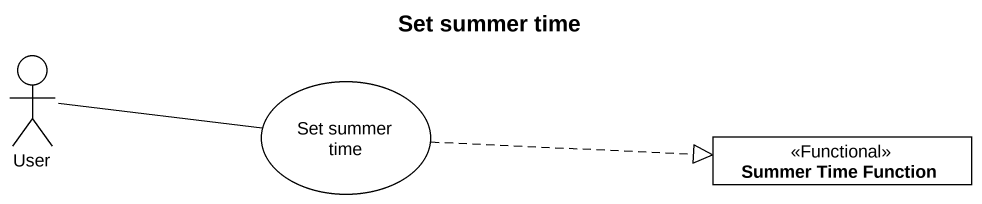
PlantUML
@startuml
title Set summer time
allowmixing
hide circle
hide empty members
actor User
usecase "Set summer time" as Set_summer_time
class "Summer Time Function" as Summer_Time_Function <<Functional>>
User -right- Set_summer_time
Set_summer_time .right.|> Summer_Time_Function
@enduml
